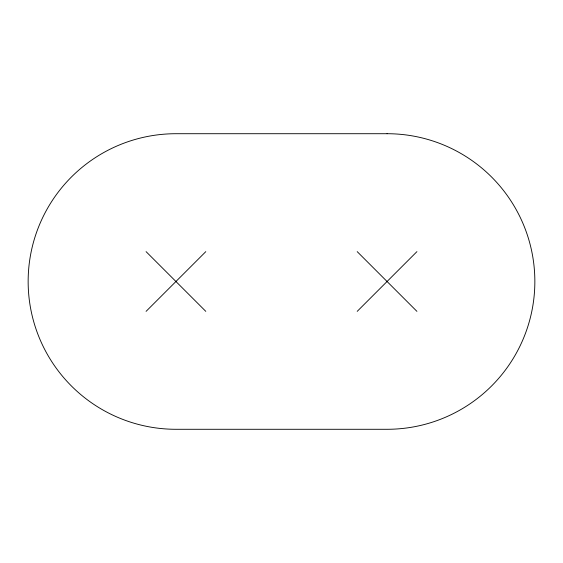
<?xml version="1.0" encoding="UTF-8"?>
<svg xmlns="http://www.w3.org/2000/svg" width="563" height="563" viewBox="0 0 563 563"><rect width="100%" height="100%" fill="white"/><g stroke="black" fill="none" stroke-linecap="round" stroke-linejoin="round"><path stroke-width="0.84" d="M146.077 311.36L205.798 251.64M357.202 311.36L416.923 251.64M357.202 251.64L416.923 311.36M146.077 251.64L205.798 311.36M387.062 133.713L175.938 133.713A147.787 147.787 0 0 0 28.15 281.5A147.787 147.787 0 0 0 175.938 429.287L387.062 429.287A147.787 147.787 0 0 0 534.85 281.5A147.787 147.787 0 0 0 387.062 133.713"/></g></svg>
